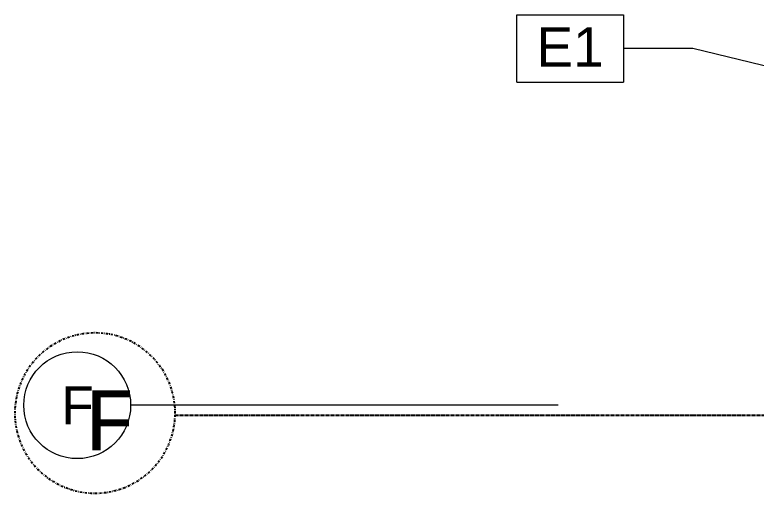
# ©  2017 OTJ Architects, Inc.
# Model space of a CAD drawing. Header units: inches. Extents: x 25329 to 28023, y 11893 to 13703.
# Drawn here: x 25328.9 to 25495.3, y 12106.1 to 12213.6 of the extents above; entities that cross this region are included whole.
import ezdxf

# ---------------------------------------------------------------- set-up
doc = ezdxf.new("R2010")
doc.units = ezdxf.units.IN
doc.header["$MEASUREMENT"] = 0
doc.linetypes.add('L1$0$Plaza America BA02$0$DASHDOT', pattern=[1, 0.5, -0.25, 0, -0.25])
doc.linetypes.add('L1$0$SAG 02ATL Ste230PHII$0$CENTER2', pattern=[1.125, 0.75, -0.125, 0.125, -0.125])
doc.layers.add('L1$0$Plaza America BA02$0$14', color=8, linetype='L1$0$Plaza America BA02$0$DASHDOT')
doc.layers.add('L1$0$SAG 02ATL Ste230PHII$0$A-Column grid', color=8, linetype='L1$0$SAG 02ATL Ste230PHII$0$CENTER2')
for name, color, linetype, lineweight in [('X1$0$A-ANNO-KEYN', 8, 'Continuous', 9), ('X1$0$S-GRID', 8, 'Continuous', 9), ('X1$0$S-GRID-IDEN', 8, 'Continuous', 9)]:
    doc.layers.add(name, color=color, linetype=linetype, lineweight=lineweight)
doc.styles.add('L1$0$Plaza America BA02$0$MONOTXT', font='MONOTXT', dxfattribs={"height": 0.2})
doc.styles.add('X1$0$Arial', font='arial.ttf', dxfattribs={"height": 8.851796})
doc.styles.add('X1$0$Swis721 Lt BT', font='swissl.ttf', dxfattribs={"height": 8.514638})

# ---------------------------------------------------------------- blocks, each defined once
blk = doc.blocks.new('X1$0$Grid - Grid Head - Circle-50561-FIRST FLOOR POWER _ SIGNAL')
at = {"layer": 'X1$0$S-GRID-IDEN'}
blk.add_circle((0, 0), 0.125, dxfattribs=at)
blk = doc.blocks.new('X1$0$Keynote Tag - Keynote Number - Boxed-135510-FIRST FLOOR POWER _ SIGNAL')
at = {"layer": 'X1$0$A-ANNO-KEYN'}
for p, q in [((-0.125, -0.0792), (-0.125, 0.0781)), ((-0.125, 0.0781), (0.125, 0.0781)), ((0.125, 0.0781), (0.125, -0.0792)), ((-0.125, -0.0792), (0.125, -0.0792))]:
    blk.add_line(p, q, dxfattribs=at)

msp = doc.modelspace()

# ---------------------------------------------------------------- linework, layer by layer
at = {"layer": 'L1$0$Plaza America BA02$0$14'}
msp.add_ellipse((25346.9, 12124.13), major_axis=(18, 0), ratio=0.99964, start_param=0, end_param=6.283175, dxfattribs=at)
at = {"layer": 'L1$0$SAG 02ATL Ste230PHII$0$A-Column grid'}
msp.add_line((25364.9, 12123.67), (25627.43, 12123.67), dxfattribs=at)
at = {"layer": 'X1$0$A-ANNO-KEYN'}
for p, q in [((25481.15, 12205.99), (25465.57, 12206.01)), ((25588.8, 12179.71), (25481.15, 12205.99))]:
    msp.add_line(p, q, dxfattribs=at)
at = {"layer": 'X1$0$S-GRID'}
msp.add_line((25450.91, 12125.89), (25354.91, 12125.89), dxfattribs=at)

# ---------------------------------------------------------------- block references
at = {"layer": 'X1$0$A-ANNO-KEYN', "xscale": 95.99999999999994, "yscale": 95.99999999999994, "zscale": 95.99999999999994}
msp.add_blockref('X1$0$Keynote Tag - Keynote Number - Boxed-135510-FIRST FLOOR POWER _ SIGNAL', (25453.57, 12206.06), dxfattribs=at)
at = {"layer": 'X1$0$S-GRID-IDEN', "xscale": 95.99999999999994, "yscale": 95.99999999999994, "zscale": 95.99999999999994, "rotation": 90}
msp.add_blockref('X1$0$Grid - Grid Head - Circle-50561-FIRST FLOOR POWER _ SIGNAL', (25342.91, 12125.89), dxfattribs=at)

# ---------------------------------------------------------------- texts
at = {"layer": 'L1$0$Plaza America BA02$0$14', "style": 'L1$0$Plaza America BA02$0$MONOTXT', "width": 1.000361}
msp.add_text('F', height=13.49, dxfattribs=at).set_placement((25344.48, 12115.75))

# ---------------------------------------------------------------- next in the draw order: texts
at = {"layer": 'X1$0$A-ANNO-KEYN', "insert": (25453.54, 12210.77), "char_height": 8.852, "width": 18.036, "attachment_point": 2, "line_spacing_factor": 0.938532, "style": 'X1$0$Arial', "bg_fill": 3, "box_fill_scale": 1.25, "bg_fill_color": 0, "bg_fill_transparency": 0}
msp.add_mtext('E1', dxfattribs=at)
at = {"layer": 'X1$0$S-GRID-IDEN', "insert": (25343.01, 12130.11), "char_height": 8.51, "width": 8.1, "attachment_point": 2, "line_spacing_factor": 1.00667, "style": 'X1$0$Swis721 Lt BT', "bg_fill": 3, "box_fill_scale": 1.25, "bg_fill_color": 0, "bg_fill_transparency": 0}
msp.add_mtext('F', dxfattribs=at)

doc.saveas('drawing.dxf')
